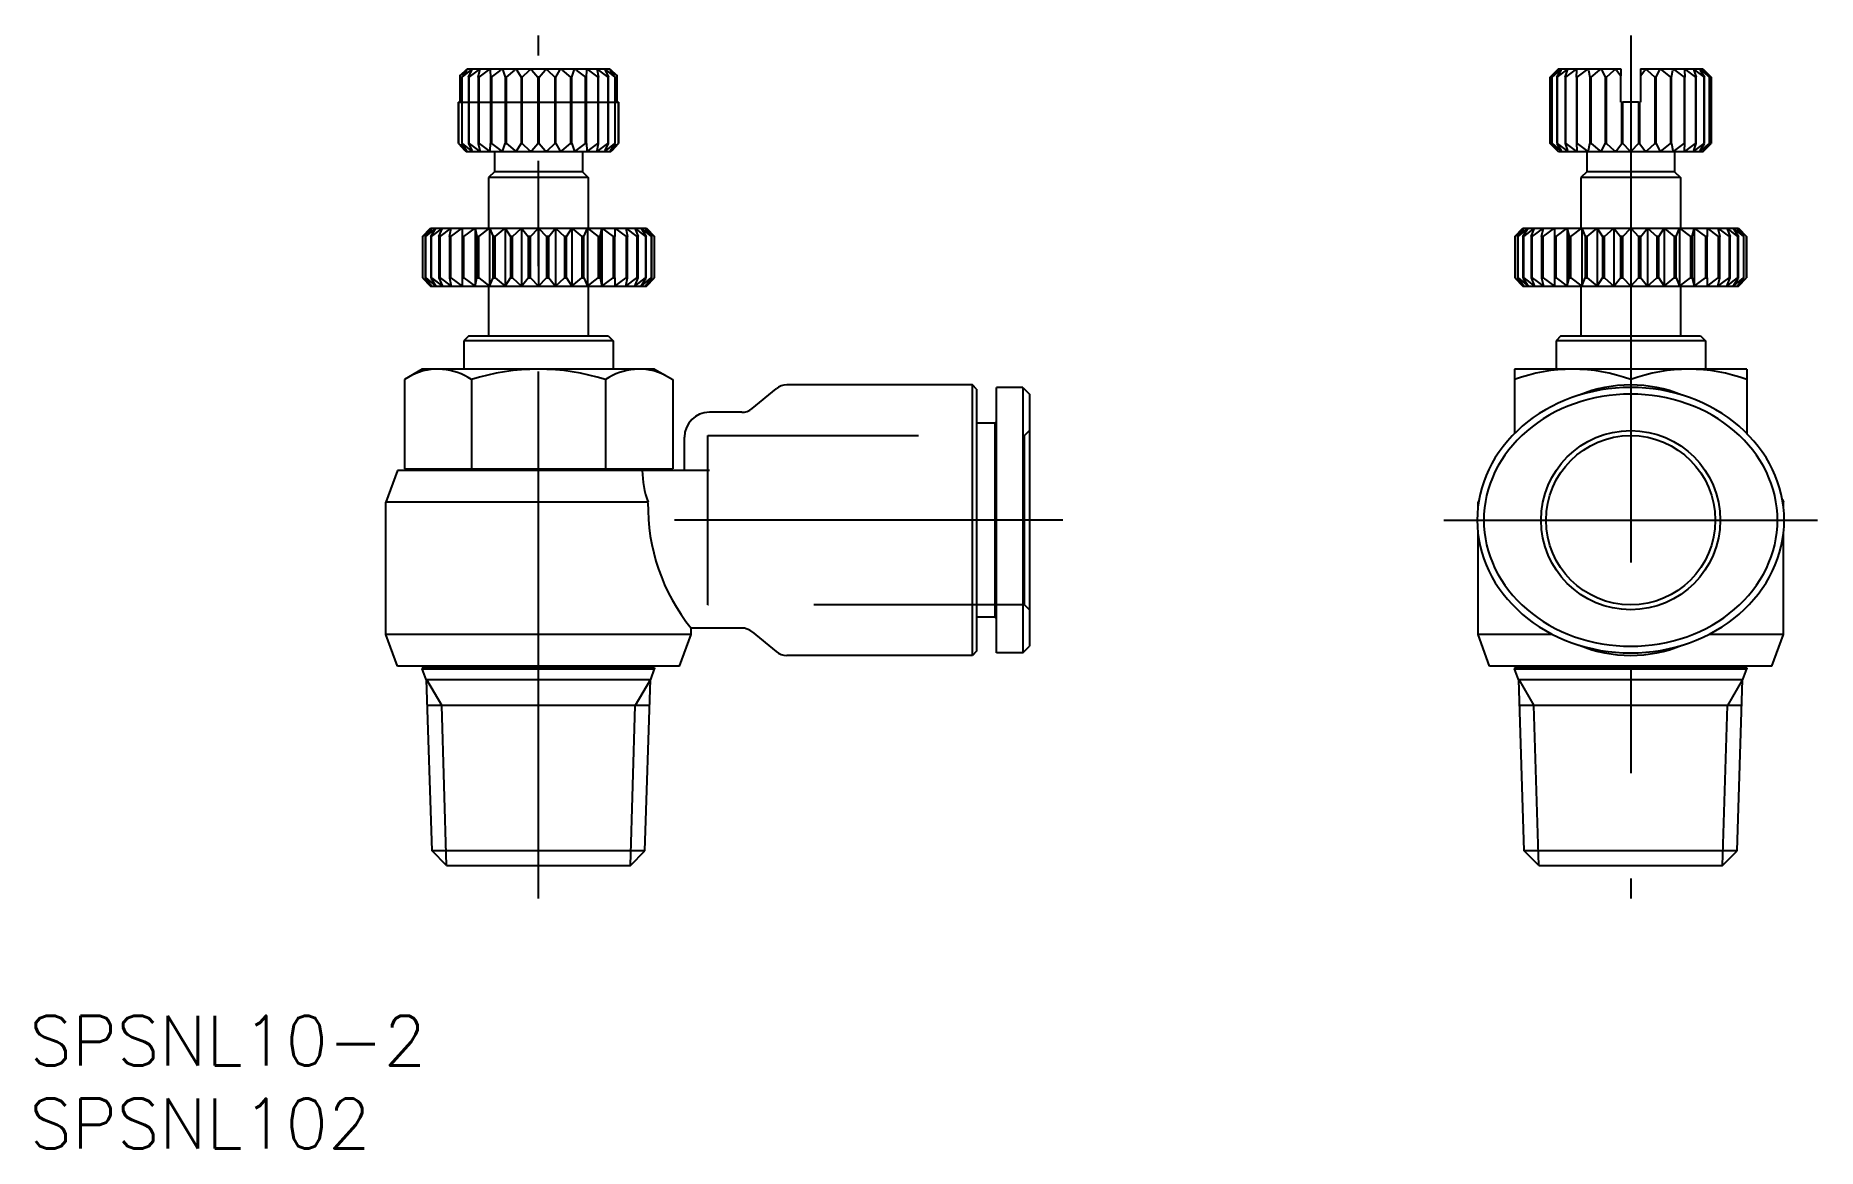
# Model space of a CAD drawing. Extents: x -96 to 11, y -38 to 29.
import ezdxf

# ---------------------------------------------------------------- set-up
doc = ezdxf.new("R2010")
doc.units = 0
doc.linetypes.add('CENTER', pattern=[50.8, 31.75, -6.35, 6.35, -6.35])
doc.linetypes.add('DASHED', pattern=[19.05, 12.7, -6.35])
doc.layers.get('0').update_dxf_attribs({"linetype": 'CONTINUOUS'})
doc.layers.add('CENTER', color=1, linetype='CENTER')
doc.styles.get("Standard").update_dxf_attribs({"font": 'txt.shx', "height": 3, "bigfont": 'bigfont.shx'})

# ---------------------------------------------------------------- blocks, each defined once
blk = doc.blocks.new('*U2')
at = {"color": 7, "linetype": 'CONTINUOUS'}
blk.add_text('SPSNL102', height=3, dxfattribs=at).set_placement((-96.5, -37.86))
blk = doc.blocks.new('*U3')
at = {"color": 7, "linetype": 'CONTINUOUS'}
blk.add_text('SPSNL10-2', height=3, dxfattribs=at).set_placement((-96.5, -32.86))

msp = doc.modelspace()

# ---------------------------------------------------------------- linework, layer by layer
at = {"color": 7, "linetype": 'CONTINUOUS'}
for p, q in [((-70.55, 26.78), (-70.12, 27.2)), ((-70.55, 26.78), (-70.16, 27.12)), ((-70.44, 26.7), (-70.13, 27.12)), ((-70.42, 26.7), (-69.89, 27.12)), ((-70.12, 27.2), (-61.51, 27.2)), ((-70.04, 26.7), (-69.83, 27.12)), ((-70, 26.7), (-69.44, 27.12)), ((-69.45, 26.7), (-69.36, 27.12)), ((-69.39, 26.7), (-68.83, 27.12)), ((-68.73, 27.12), (-68.7, 26.7)), ((-68.64, 26.7), (-68.09, 27.12)), ((-67.97, 27.12), (-67.82, 26.7)), ((-67.75, 26.7), (-67.25, 27.12)), ((-67.12, 27.12), (-66.86, 26.7)), ((-66.79, 26.7), (-66.35, 27.12)), ((-66.21, 27.12), (-65.85, 26.7)), ((-65.78, 26.7), (-65.42, 27.12)), ((-65.28, 27.12), (-64.84, 26.7)), ((-64.77, 26.7), (-64.52, 27.12)), ((-64.38, 27.12), (-63.88, 26.7)), ((-63.81, 26.7), (-63.66, 27.12)), ((-63.54, 27.12), (-62.99, 26.7)), ((-62.93, 26.7), (-62.9, 27.12)), ((-62.8, 27.12), (-62.24, 26.7)), ((-62.27, 27.12), (-62.19, 26.7)), ((-62.19, 27.12), (-61.63, 26.7)), ((-61.8, 27.12), (-61.6, 26.7)), ((-61.74, 27.12), (-61.21, 26.7)), ((-61.51, 27.2), (-61.08, 26.78)), ((-61.5, 27.12), (-61.19, 26.7)), ((-61.47, 27.12), (-61.08, 26.78)), ((-4.35, 27.2), (-4.85, 26.7)), ((-4.85, 26.7), (-4.41, 27.12)), ((-4.75, 26.7), (-4.4, 27.12)), ((-4.74, 26.7), (-4.24, 27.12)), ((-4.45, 26.7), (-4.19, 27.12)), ((-4.42, 26.7), (-3.87, 27.12)), ((-4.35, 27.2), (-0.6, 27.2)), ((-3.95, 26.7), (-3.8, 27.12)), ((-3.9, 26.7), (-3.34, 27.12)), ((-3.27, 26.7), (-3.24, 27.12)), ((-3.22, 26.7), (-2.66, 27.12)), ((-2.55, 27.12), (-2.46, 26.7)), ((-2.39, 26.7), (-1.87, 27.12)), ((-1.74, 27.12), (-1.53, 26.7)), ((-1.46, 26.7), (-0.99, 27.12)), ((-0.85, 27.12), (-0.6, 26.78)), ((-0.6, 27.2), (-0.6, 26.78)), ((0.6, 27.2), (4.35, 27.2)), ((0.6, 27.2), (0.6, 26.78)), ((0.6, 26.78), (0.85, 27.12)), ((0.99, 27.12), (1.46, 26.7)), ((1.53, 26.7), (1.74, 27.12)), ((1.87, 27.12), (2.39, 26.7)), ((2.46, 26.7), (2.55, 27.12)), ((2.66, 27.12), (3.22, 26.7)), ((3.24, 27.12), (3.27, 26.7)), ((3.34, 27.12), (3.9, 26.7)), ((3.8, 27.12), (3.95, 26.7)), ((3.87, 27.12), (4.42, 26.7)), ((4.19, 27.12), (4.45, 26.7)), ((4.24, 27.12), (4.74, 26.7)), ((4.35, 27.2), (4.85, 26.7)), ((4.4, 27.12), (4.75, 26.7)), ((4.41, 27.12), (4.85, 26.7)), ((-70.55, 26.78), (-70.55, 25.2)), ((-70.42, 26.7), (-70.44, 26.7)), ((-70.44, 26.7), (-70.44, 22.7)), ((-70.42, 22.7), (-70.42, 26.7)), ((-70, 26.7), (-70.03, 26.7)), ((-70.03, 26.7), (-70.03, 22.7)), ((-70, 22.7), (-70, 26.7)), ((-69.39, 26.7), (-69.45, 26.7)), ((-69.45, 26.7), (-69.45, 22.7)), ((-69.39, 22.7), (-69.39, 26.7)), ((-68.63, 26.7), (-68.7, 26.7)), ((-68.7, 26.7), (-68.7, 22.7)), ((-68.63, 22.7), (-68.63, 26.7)), ((-67.75, 26.7), (-67.82, 26.7)), ((-67.82, 26.7), (-67.82, 22.7)), ((-67.75, 22.7), (-67.75, 26.7)), ((-66.79, 26.7), (-66.86, 26.7)), ((-66.86, 26.7), (-66.86, 22.7)), ((-66.79, 22.7), (-66.79, 26.7)), ((-65.78, 26.7), (-65.85, 26.7)), ((-65.85, 26.7), (-65.85, 22.7)), ((-65.78, 22.7), (-65.78, 26.7)), ((-64.77, 26.7), (-64.84, 26.7)), ((-64.84, 26.7), (-64.84, 22.7)), ((-64.77, 22.7), (-64.77, 26.7)), ((-63.81, 26.7), (-63.88, 26.7)), ((-63.88, 26.7), (-63.88, 22.7)), ((-63.81, 22.7), (-63.81, 26.7)), ((-62.93, 26.7), (-63, 26.7)), ((-63, 26.7), (-63, 22.7)), ((-62.93, 22.7), (-62.93, 26.7)), ((-62.19, 26.7), (-62.24, 26.7)), ((-62.24, 26.7), (-62.24, 22.7)), ((-62.19, 22.7), (-62.19, 26.7)), ((-61.6, 26.7), (-61.63, 26.7)), ((-61.63, 26.7), (-61.63, 22.7)), ((-61.6, 22.7), (-61.6, 26.7)), ((-61.19, 26.7), (-61.21, 26.7)), ((-61.21, 26.7), (-61.21, 22.7)), ((-61.19, 22.7), (-61.19, 26.7)), ((-61.08, 25.2), (-61.08, 26.78)), ((-4.85, 26.7), (-4.85, 26.7)), ((-4.85, 26.7), (-4.85, 22.7)), ((-4.85, 22.7), (-4.85, 26.7)), ((-4.74, 26.7), (-4.75, 26.7)), ((-4.75, 26.7), (-4.75, 22.7)), ((-4.74, 22.7), (-4.74, 26.7)), ((-4.41, 26.7), (-4.45, 26.7)), ((-4.45, 26.7), (-4.45, 22.7)), ((-4.41, 22.7), (-4.41, 26.7)), ((-3.9, 26.7), (-3.95, 26.7)), ((-3.95, 26.7), (-3.95, 22.7)), ((-3.9, 22.7), (-3.9, 26.7)), ((-3.22, 26.7), (-3.27, 26.7)), ((-3.27, 26.7), (-3.27, 22.7)), ((-3.22, 22.7), (-3.22, 26.7)), ((-2.39, 26.7), (-2.46, 26.7)), ((-2.46, 26.7), (-2.46, 22.7)), ((-2.39, 22.7), (-2.39, 26.7)), ((-1.46, 26.7), (-1.54, 26.7)), ((-1.54, 26.7), (-1.54, 22.7)), ((-1.46, 22.7), (-1.46, 26.7)), ((-0.6, 25.2), (-0.6, 26.78)), ((0.6, 26.78), (0.6, 25.2)), ((1.54, 26.7), (1.46, 26.7)), ((1.46, 26.7), (1.46, 22.7)), ((1.54, 22.7), (1.54, 26.7)), ((2.46, 26.7), (2.39, 26.7)), ((2.39, 26.7), (2.39, 22.7)), ((2.46, 22.7), (2.46, 26.7)), ((3.27, 26.7), (3.22, 26.7)), ((3.22, 26.7), (3.22, 22.7)), ((3.27, 22.7), (3.27, 26.7)), ((3.95, 26.7), (3.9, 26.7)), ((3.9, 26.7), (3.9, 22.7)), ((3.95, 22.7), (3.95, 26.7)), ((4.45, 26.7), (4.41, 26.7)), ((4.41, 26.7), (4.41, 22.7)), ((4.45, 22.7), (4.45, 26.7)), ((4.75, 26.7), (4.74, 26.7)), ((4.74, 26.7), (4.74, 22.7)), ((4.75, 22.7), (4.75, 26.7)), ((4.85, 26.7), (4.85, 26.7)), ((4.85, 26.7), (4.85, 22.7)), ((4.85, 26.7), (4.85, 22.7)), ((-70.64, 25.2), (-70.63, 25.2)), ((-70.64, 25.2), (-70.64, 22.7)), ((-70.55, 25.2), (-70.63, 25.2)), ((-70.63, 22.7), (-70.63, 25.2)), ((-61, 25.2), (-61.08, 25.2)), ((-61, 25.2), (-60.99, 25.2)), ((-61, 25.2), (-61, 22.7)), ((-60.99, 22.7), (-60.99, 25.2)), ((-0.55, 25.2), (-0.6, 25.2)), ((-0.55, 25.2), (-0.47, 25.2)), ((-0.55, 25.2), (-0.55, 22.7)), ((-0.07, 25.2), (-0.47, 25.2)), ((-0.47, 22.7), (-0.47, 25.2)), ((0.07, 25.2), (-0.07, 25.2)), ((0.47, 25.2), (0.07, 25.2)), ((0.47, 25.2), (0.55, 25.2)), ((0.47, 25.2), (0.47, 22.7)), ((0.6, 25.2), (0.55, 25.2)), ((0.55, 22.7), (0.55, 25.2)), ((-70.64, 22.7), (-70.63, 22.7)), ((-70.64, 22.7), (-70.16, 22.28)), ((-70.64, 22.7), (-70.25, 22.28)), ((-70.44, 22.7), (-70.42, 22.7)), ((-70.44, 22.7), (-70.13, 22.28)), ((-70.42, 22.7), (-69.89, 22.28)), ((-70.04, 22.7), (-69.83, 22.28)), ((-70.03, 22.7), (-70, 22.7)), ((-70, 22.7), (-69.44, 22.28)), ((-69.45, 22.7), (-69.39, 22.7)), ((-69.45, 22.7), (-69.36, 22.28)), ((-69.39, 22.7), (-68.83, 22.28)), ((-68.73, 22.28), (-68.7, 22.7)), ((-68.7, 22.7), (-68.63, 22.7)), ((-68.64, 22.7), (-68.09, 22.28)), ((-67.97, 22.28), (-67.82, 22.7)), ((-67.82, 22.7), (-67.75, 22.7)), ((-67.75, 22.7), (-67.25, 22.28)), ((-67.12, 22.28), (-66.86, 22.7)), ((-66.86, 22.7), (-66.79, 22.7)), ((-66.79, 22.7), (-66.35, 22.28)), ((-66.21, 22.28), (-65.85, 22.7)), ((-65.85, 22.7), (-65.78, 22.7)), ((-65.78, 22.7), (-65.42, 22.28)), ((-65.28, 22.28), (-64.84, 22.7)), ((-64.84, 22.7), (-64.77, 22.7)), ((-64.77, 22.7), (-64.52, 22.28)), ((-64.38, 22.28), (-63.88, 22.7)), ((-63.88, 22.7), (-63.81, 22.7)), ((-63.81, 22.7), (-63.66, 22.28)), ((-63.54, 22.28), (-62.99, 22.7)), ((-63, 22.7), (-62.93, 22.7)), ((-62.93, 22.7), (-62.9, 22.28)), ((-62.8, 22.28), (-62.24, 22.7)), ((-62.27, 22.28), (-62.19, 22.7)), ((-62.24, 22.7), (-62.19, 22.7)), ((-62.19, 22.28), (-61.63, 22.7)), ((-61.8, 22.28), (-61.6, 22.7)), ((-61.74, 22.28), (-61.21, 22.7)), ((-61.63, 22.7), (-61.6, 22.7)), ((-61.5, 22.28), (-61.19, 22.7)), ((-61.47, 22.28), (-60.99, 22.7)), ((-61.38, 22.28), (-60.99, 22.7)), ((-61.21, 22.7), (-61.19, 22.7)), ((-61, 22.7), (-60.99, 22.7)), ((-4.85, 22.7), (-4.85, 22.7)), ((-4.35, 22.2), (-4.85, 22.7)), ((-4.85, 22.7), (-4.41, 22.28)), ((-4.75, 22.7), (-4.74, 22.7)), ((-4.75, 22.7), (-4.4, 22.28)), ((-4.74, 22.7), (-4.24, 22.28)), ((-4.45, 22.7), (-4.41, 22.7)), ((-4.45, 22.7), (-4.19, 22.28)), ((-4.42, 22.7), (-3.87, 22.28)), ((-3.95, 22.7), (-3.9, 22.7)), ((-3.95, 22.7), (-3.8, 22.28)), ((-3.9, 22.7), (-3.34, 22.28)), ((-3.27, 22.7), (-3.22, 22.7)), ((-3.27, 22.7), (-3.24, 22.28)), ((-3.22, 22.7), (-2.66, 22.28)), ((-2.55, 22.28), (-2.46, 22.7)), ((-2.46, 22.7), (-2.39, 22.7)), ((-2.39, 22.7), (-1.87, 22.28)), ((-1.74, 22.28), (-1.53, 22.7)), ((-1.54, 22.7), (-1.46, 22.7)), ((-1.46, 22.7), (-0.99, 22.28)), ((-0.85, 22.28), (-0.54, 22.7)), ((-0.55, 22.7), (-0.47, 22.7)), ((-0.47, 22.7), (-0.07, 22.28)), ((0.07, 22.28), (0.47, 22.7)), ((0.47, 22.7), (0.55, 22.7)), ((0.54, 22.7), (0.85, 22.28)), ((0.99, 22.28), (1.46, 22.7)), ((1.46, 22.7), (1.54, 22.7)), ((1.53, 22.7), (1.74, 22.28)), ((1.87, 22.28), (2.39, 22.7)), ((2.39, 22.7), (2.46, 22.7)), ((2.46, 22.7), (2.55, 22.28)), ((2.66, 22.28), (3.22, 22.7)), ((3.22, 22.7), (3.27, 22.7)), ((3.24, 22.28), (3.27, 22.7)), ((3.34, 22.28), (3.9, 22.7)), ((3.8, 22.28), (3.95, 22.7)), ((3.87, 22.28), (4.42, 22.7)), ((3.9, 22.7), (3.95, 22.7)), ((4.19, 22.28), (4.45, 22.7)), ((4.24, 22.28), (4.74, 22.7)), ((4.35, 22.2), (4.85, 22.7)), ((4.4, 22.28), (4.75, 22.7)), ((4.41, 22.7), (4.45, 22.7)), ((4.41, 22.28), (4.85, 22.7)), ((4.74, 22.7), (4.75, 22.7)), ((4.85, 22.7), (4.85, 22.7)), ((-70.24, 22.28), (-70.22, 22.25)), ((-70.17, 22.2), (-70.22, 22.25)), ((-61.47, 22.2), (-70.17, 22.2)), ((-68.47, 22.2), (-68.47, 21)), ((-63.17, 22.2), (-63.17, 21)), ((-61.47, 22.2), (-61.42, 22.25)), ((-61.42, 22.25), (-61.39, 22.28)), ((4.35, 22.2), (-4.35, 22.2)), ((-2.65, 22.2), (-2.65, 21)), ((2.65, 22.2), (2.65, 21)), ((-68.47, 21), (-68.82, 20.65)), ((-62.82, 20.65), (-68.82, 20.65)), ((-68.82, 20.65), (-68.82, 17.6)), ((-63.17, 21), (-68.47, 21)), ((-63.17, 21), (-62.82, 20.65)), ((-62.82, 20.65), (-62.82, 17.6)), ((-2.65, 21), (-3, 20.65)), ((3, 20.65), (-3, 20.65)), ((-3, 20.65), (-3, 17.6)), ((2.65, 21), (-2.65, 21)), ((2.65, 21), (3, 20.65)), ((3, 20.65), (3, 17.6)), ((-72.8, 17.1), (-72.32, 17.6)), ((-72.79, 17.1), (-72.24, 17.6)), ((-72.64, 17.1), (-72.24, 17.6)), ((-72.61, 17.1), (-72, 17.6)), ((-72.32, 17.6), (-59.31, 17.6)), ((-72.31, 17.1), (-72, 17.6)), ((-72.26, 17.1), (-71.61, 17.6)), ((-71.82, 17.1), (-71.61, 17.6)), ((-71.75, 17.1), (-71.08, 17.6)), ((-71.18, 17.1), (-71.07, 17.6)), ((-71.1, 17.1), (-70.41, 17.6)), ((-70.41, 17.6), (-70.41, 17.1)), ((-70.31, 17.1), (-69.64, 17.6)), ((-69.64, 17.6), (-69.53, 17.1)), ((-69.64, 17.6), (-69.64, 14.1)), ((-69.42, 17.1), (-68.77, 17.6)), ((-68.77, 17.6), (-68.55, 17.1)), ((-68.77, 17.6), (-68.77, 14.1)), ((-68.43, 17.1), (-67.83, 17.6)), ((-67.82, 17.6), (-67.51, 17.1)), ((-67.82, 17.6), (-67.82, 14.1)), ((-67.39, 17.1), (-66.83, 17.6)), ((-66.83, 17.6), (-66.43, 17.1)), ((-66.83, 17.6), (-66.83, 14.1)), ((-66.3, 17.1), (-65.82, 17.6)), ((-65.82, 17.6), (-65.82, 14.1)), ((-65.81, 17.6), (-65.33, 17.1)), ((-65.2, 17.1), (-64.8, 17.6)), ((-64.8, 17.6), (-64.24, 17.1)), ((-64.8, 17.6), (-64.8, 14.1)), ((-64.12, 17.1), (-63.81, 17.6)), ((-63.81, 17.6), (-63.2, 17.1)), ((-63.81, 17.6), (-63.81, 14.1)), ((-63.08, 17.1), (-62.87, 17.6)), ((-62.86, 17.6), (-62.21, 17.1)), ((-62.86, 17.6), (-62.86, 14.1)), ((-62.1, 17.1), (-62, 17.6)), ((-61.99, 17.6), (-61.32, 17.1)), ((-61.99, 17.6), (-61.99, 14.1)), ((-61.22, 17.6), (-60.53, 17.1)), ((-61.22, 17.6), (-61.22, 17.1)), ((-60.56, 17.6), (-59.88, 17.1)), ((-60.56, 17.6), (-60.45, 17.1)), ((-60.02, 17.6), (-59.37, 17.1)), ((-60.02, 17.6), (-59.81, 17.1)), ((-59.63, 17.6), (-59.02, 17.1)), ((-59.63, 17.6), (-59.32, 17.1)), ((-59.39, 17.6), (-58.84, 17.1)), ((-59.39, 17.6), (-58.99, 17.1)), ((-59.31, 17.6), (-58.83, 17.1)), ((-6.98, 17.1), (-6.5, 17.6)), ((-6.97, 17.1), (-6.42, 17.6)), ((-6.82, 17.1), (-6.42, 17.6)), ((-6.79, 17.1), (-6.18, 17.6)), ((-6.5, 17.6), (6.5, 17.6)), ((-6.49, 17.1), (-6.18, 17.6)), ((-6.44, 17.1), (-5.79, 17.6)), ((-6, 17.1), (-5.79, 17.6)), ((-5.93, 17.1), (-5.26, 17.6)), ((-5.37, 17.1), (-5.26, 17.6)), ((-5.28, 17.1), (-4.6, 17.6)), ((-4.6, 17.6), (-4.6, 17.1)), ((-4.5, 17.1), (-3.82, 17.6)), ((-3.82, 17.6), (-3.71, 17.1)), ((-3.82, 17.6), (-3.82, 14.1)), ((-3.6, 17.1), (-2.95, 17.6)), ((-2.95, 17.6), (-2.74, 17.1)), ((-2.95, 17.6), (-2.95, 14.1)), ((-2.62, 17.1), (-2.01, 17.6)), ((-2.01, 17.6), (-1.7, 17.1)), ((-2.01, 17.6), (-2.01, 14.1)), ((-1.57, 17.1), (-1.02, 17.6)), ((-1.02, 17.6), (-0.61, 17.1)), ((-1.02, 17.6), (-1.02, 14.1)), ((-0.48, 17.1), (0, 17.6)), ((0, 17.6), (0.48, 17.1)), ((0, 17.6), (0, 14.1)), ((0.61, 17.1), (1.02, 17.6)), ((1.02, 17.6), (1.57, 17.1)), ((1.02, 17.6), (1.02, 14.1)), ((1.7, 17.1), (2.01, 17.6)), ((2.01, 17.6), (2.62, 17.1)), ((2.01, 17.6), (2.01, 14.1)), ((2.74, 17.1), (2.95, 17.6)), ((2.95, 17.6), (3.6, 17.1)), ((2.95, 17.6), (2.95, 14.1)), ((3.71, 17.1), (3.82, 17.6)), ((3.82, 17.6), (4.5, 17.1)), ((3.82, 17.6), (3.82, 14.1)), ((4.6, 17.6), (5.28, 17.1)), ((4.6, 17.6), (4.6, 17.1)), ((5.26, 17.6), (5.93, 17.1)), ((5.26, 17.6), (5.37, 17.1)), ((5.79, 17.6), (6.44, 17.1)), ((5.79, 17.6), (6, 17.1)), ((6.18, 17.6), (6.79, 17.1)), ((6.18, 17.6), (6.49, 17.1)), ((6.42, 17.6), (6.97, 17.1)), ((6.42, 17.6), (6.82, 17.1)), ((6.5, 17.6), (6.98, 17.1)), ((-72.79, 17.1), (-72.8, 17.1)), ((-72.8, 17.1), (-72.8, 14.6)), ((-72.79, 14.6), (-72.79, 17.1)), ((-72.61, 17.1), (-72.64, 17.1)), ((-72.64, 17.1), (-72.64, 14.6)), ((-72.61, 14.6), (-72.61, 17.1)), ((-72.26, 17.1), (-72.31, 17.1)), ((-72.31, 17.1), (-72.31, 14.6)), ((-72.26, 14.6), (-72.26, 17.1)), ((-71.75, 17.1), (-71.82, 17.1)), ((-71.82, 17.1), (-71.82, 14.6)), ((-71.75, 14.6), (-71.75, 17.1)), ((-71.1, 17.1), (-71.18, 17.1)), ((-71.18, 17.1), (-71.18, 14.6)), ((-71.1, 14.6), (-71.1, 17.1)), ((-70.31, 17.1), (-70.41, 17.1)), ((-70.41, 17.1), (-70.41, 14.6)), ((-70.31, 14.6), (-70.31, 17.1)), ((-69.42, 17.1), (-69.53, 17.1)), ((-69.53, 17.1), (-69.53, 14.6)), ((-69.42, 14.6), (-69.42, 17.1)), ((-68.43, 17.1), (-68.56, 17.1)), ((-68.56, 17.1), (-68.56, 14.6)), ((-68.43, 14.6), (-68.43, 17.1)), ((-67.39, 17.1), (-67.51, 17.1)), ((-67.51, 17.1), (-67.51, 14.6)), ((-67.39, 14.6), (-67.39, 17.1)), ((-66.3, 17.1), (-66.43, 17.1)), ((-66.43, 17.1), (-66.43, 14.6)), ((-66.3, 14.6), (-66.3, 17.1)), ((-65.2, 17.1), (-65.33, 17.1)), ((-65.33, 17.1), (-65.33, 14.6)), ((-65.2, 14.6), (-65.2, 17.1)), ((-64.12, 17.1), (-64.25, 17.1)), ((-64.25, 17.1), (-64.25, 14.6)), ((-64.12, 14.6), (-64.12, 17.1)), ((-63.08, 17.1), (-63.2, 17.1)), ((-63.2, 17.1), (-63.2, 14.6)), ((-63.08, 14.6), (-63.08, 17.1)), ((-62.1, 17.1), (-62.21, 17.1)), ((-62.21, 17.1), (-62.21, 14.6)), ((-62.1, 14.6), (-62.1, 17.1)), ((-61.22, 17.1), (-61.32, 17.1)), ((-61.32, 17.1), (-61.32, 14.6)), ((-61.22, 14.6), (-61.22, 17.1)), ((-60.45, 17.1), (-60.54, 17.1)), ((-60.54, 17.1), (-60.54, 14.6)), ((-60.45, 14.6), (-60.45, 17.1)), ((-59.81, 17.1), (-59.88, 17.1)), ((-59.88, 17.1), (-59.88, 14.6)), ((-59.81, 14.6), (-59.81, 17.1)), ((-59.32, 17.1), (-59.37, 17.1)), ((-59.37, 17.1), (-59.37, 14.6)), ((-59.32, 14.6), (-59.32, 17.1)), ((-58.99, 17.1), (-59.02, 17.1)), ((-59.02, 17.1), (-59.02, 14.6)), ((-58.99, 14.6), (-58.99, 17.1)), ((-58.83, 17.1), (-58.84, 17.1)), ((-58.84, 17.1), (-58.84, 14.6)), ((-58.83, 14.6), (-58.83, 17.1)), ((-6.97, 17.1), (-6.98, 17.1)), ((-6.98, 17.1), (-6.98, 14.6)), ((-6.97, 14.6), (-6.97, 17.1)), ((-6.79, 17.1), (-6.82, 17.1)), ((-6.82, 17.1), (-6.82, 14.6)), ((-6.79, 14.6), (-6.79, 17.1)), ((-6.44, 17.1), (-6.49, 17.1)), ((-6.49, 17.1), (-6.49, 14.6)), ((-6.44, 14.6), (-6.44, 17.1)), ((-5.93, 17.1), (-6, 17.1)), ((-6, 17.1), (-6, 14.6)), ((-5.93, 14.6), (-5.93, 17.1)), ((-5.28, 17.1), (-5.37, 17.1)), ((-5.37, 17.1), (-5.37, 14.6)), ((-5.28, 14.6), (-5.28, 17.1)), ((-4.5, 17.1), (-4.6, 17.1)), ((-4.6, 17.1), (-4.6, 14.6)), ((-4.5, 14.6), (-4.5, 17.1)), ((-3.6, 17.1), (-3.71, 17.1)), ((-3.71, 17.1), (-3.71, 14.6)), ((-3.6, 14.6), (-3.6, 17.1)), ((-2.62, 17.1), (-2.74, 17.1)), ((-2.74, 17.1), (-2.74, 14.6)), ((-2.62, 14.6), (-2.62, 17.1)), ((-1.57, 17.1), (-1.7, 17.1)), ((-1.7, 17.1), (-1.7, 14.6)), ((-1.57, 14.6), (-1.57, 17.1)), ((-0.48, 17.1), (-0.62, 17.1)), ((-0.62, 17.1), (-0.62, 14.6)), ((-0.48, 14.6), (-0.48, 17.1)), ((0.62, 17.1), (0.48, 17.1)), ((0.48, 17.1), (0.48, 14.6)), ((0.62, 14.6), (0.62, 17.1)), ((1.7, 17.1), (1.57, 17.1)), ((1.57, 17.1), (1.57, 14.6)), ((1.7, 14.6), (1.7, 17.1)), ((2.74, 17.1), (2.62, 17.1)), ((2.62, 17.1), (2.62, 14.6)), ((2.74, 14.6), (2.74, 17.1)), ((3.71, 17.1), (3.6, 17.1)), ((3.6, 17.1), (3.6, 14.6)), ((3.71, 14.6), (3.71, 17.1)), ((4.6, 17.1), (4.5, 17.1)), ((4.5, 17.1), (4.5, 14.6)), ((4.6, 14.6), (4.6, 17.1)), ((5.37, 17.1), (5.28, 17.1)), ((5.28, 17.1), (5.28, 14.6)), ((5.37, 14.6), (5.37, 17.1)), ((6, 17.1), (5.93, 17.1)), ((5.93, 17.1), (5.93, 14.6)), ((6, 14.6), (6, 17.1)), ((6.49, 17.1), (6.44, 17.1)), ((6.44, 17.1), (6.44, 14.6)), ((6.49, 14.6), (6.49, 17.1)), ((6.82, 17.1), (6.79, 17.1)), ((6.79, 17.1), (6.79, 14.6)), ((6.82, 14.6), (6.82, 17.1)), ((6.98, 17.1), (6.97, 17.1)), ((6.97, 17.1), (6.97, 14.6)), ((6.98, 14.6), (6.98, 17.1)), ((-72.8, 14.6), (-72.79, 14.6)), ((-72.8, 14.6), (-72.32, 14.1)), ((-72.79, 14.6), (-72.24, 14.1)), ((-72.64, 14.6), (-72.61, 14.6)), ((-72.64, 14.6), (-72.24, 14.1)), ((-72.61, 14.6), (-72, 14.1)), ((-72.32, 14.1), (-59.31, 14.1)), ((-72.31, 14.6), (-72.26, 14.6)), ((-72.31, 14.6), (-72, 14.1)), ((-72.26, 14.6), (-71.61, 14.1)), ((-71.82, 14.6), (-71.75, 14.6)), ((-71.82, 14.6), (-71.61, 14.1)), ((-71.75, 14.6), (-71.08, 14.1)), ((-71.18, 14.6), (-71.1, 14.6)), ((-71.18, 14.6), (-71.07, 14.1)), ((-71.1, 14.6), (-70.41, 14.1)), ((-70.41, 14.6), (-70.31, 14.6)), ((-70.41, 14.6), (-70.41, 14.1)), ((-70.31, 14.6), (-69.64, 14.1)), ((-69.64, 14.1), (-69.53, 14.6)), ((-69.53, 14.6), (-69.42, 14.6)), ((-69.42, 14.6), (-68.77, 14.1)), ((-68.82, 14.1), (-68.82, 11.1)), ((-68.77, 14.1), (-68.55, 14.6)), ((-68.56, 14.6), (-68.43, 14.6)), ((-68.43, 14.6), (-67.83, 14.1)), ((-67.82, 14.1), (-67.51, 14.6)), ((-67.51, 14.6), (-67.39, 14.6)), ((-67.39, 14.6), (-66.83, 14.1)), ((-66.83, 14.1), (-66.43, 14.6)), ((-66.43, 14.6), (-66.3, 14.6)), ((-66.3, 14.6), (-65.82, 14.1)), ((-65.81, 14.1), (-65.33, 14.6)), ((-65.33, 14.6), (-65.2, 14.6)), ((-65.2, 14.6), (-64.8, 14.1)), ((-64.8, 14.1), (-64.24, 14.6)), ((-64.25, 14.6), (-64.12, 14.6)), ((-64.12, 14.6), (-63.81, 14.1)), ((-63.81, 14.1), (-63.2, 14.6)), ((-63.2, 14.6), (-63.08, 14.6)), ((-63.08, 14.6), (-62.87, 14.1)), ((-62.86, 14.1), (-62.21, 14.6)), ((-62.82, 14.1), (-62.82, 11.1)), ((-62.21, 14.6), (-62.1, 14.6)), ((-62.1, 14.6), (-62, 14.1)), ((-61.99, 14.1), (-61.32, 14.6)), ((-61.32, 14.6), (-61.22, 14.6)), ((-61.22, 14.1), (-60.53, 14.6)), ((-61.22, 14.6), (-61.22, 14.1)), ((-60.56, 14.1), (-59.88, 14.6)), ((-60.56, 14.1), (-60.45, 14.6)), ((-60.54, 14.6), (-60.45, 14.6)), ((-60.02, 14.1), (-59.37, 14.6)), ((-60.02, 14.1), (-59.81, 14.6)), ((-59.88, 14.6), (-59.81, 14.6)), ((-59.63, 14.1), (-59.02, 14.6)), ((-59.63, 14.1), (-59.32, 14.6)), ((-59.39, 14.1), (-58.84, 14.6)), ((-59.39, 14.1), (-58.99, 14.6)), ((-59.37, 14.6), (-59.32, 14.6)), ((-59.31, 14.1), (-58.83, 14.6)), ((-59.02, 14.6), (-58.99, 14.6)), ((-58.84, 14.6), (-58.83, 14.6)), ((-6.98, 14.6), (-6.97, 14.6)), ((-6.98, 14.6), (-6.5, 14.1)), ((-6.97, 14.6), (-6.42, 14.1)), ((-6.82, 14.6), (-6.79, 14.6)), ((-6.82, 14.6), (-6.42, 14.1)), ((-6.79, 14.6), (-6.18, 14.1)), ((-6.5, 14.1), (6.5, 14.1)), ((-6.49, 14.6), (-6.44, 14.6)), ((-6.49, 14.6), (-6.18, 14.1)), ((-6.44, 14.6), (-5.79, 14.1)), ((-6, 14.6), (-5.93, 14.6)), ((-6, 14.6), (-5.79, 14.1)), ((-5.93, 14.6), (-5.26, 14.1)), ((-5.37, 14.6), (-5.28, 14.6)), ((-5.37, 14.6), (-5.26, 14.1)), ((-5.28, 14.6), (-4.6, 14.1)), ((-4.6, 14.6), (-4.5, 14.6)), ((-4.6, 14.6), (-4.6, 14.1)), ((-4.5, 14.6), (-3.82, 14.1)), ((-3.82, 14.1), (-3.71, 14.6)), ((-3.71, 14.6), (-3.6, 14.6)), ((-3.6, 14.6), (-2.95, 14.1)), ((-3, 14.1), (-3, 11.1)), ((-2.95, 14.1), (-2.74, 14.6)), ((-2.74, 14.6), (-2.62, 14.6)), ((-2.62, 14.6), (-2.01, 14.1)), ((-2.01, 14.1), (-1.7, 14.6)), ((-1.7, 14.6), (-1.57, 14.6)), ((-1.57, 14.6), (-1.02, 14.1)), ((-1.02, 14.1), (-0.61, 14.6)), ((-0.62, 14.6), (-0.48, 14.6)), ((-0.48, 14.6), (0, 14.1)), ((0, 14.1), (0.48, 14.6)), ((0.48, 14.6), (0.62, 14.6)), ((0.61, 14.6), (1.02, 14.1)), ((1.02, 14.1), (1.57, 14.6)), ((1.57, 14.6), (1.7, 14.6)), ((1.7, 14.6), (2.01, 14.1)), ((2.01, 14.1), (2.62, 14.6)), ((2.62, 14.6), (2.74, 14.6)), ((2.74, 14.6), (2.95, 14.1)), ((2.95, 14.1), (3.6, 14.6)), ((3, 14.1), (3, 11.1)), ((3.6, 14.6), (3.71, 14.6)), ((3.71, 14.6), (3.82, 14.1)), ((3.82, 14.1), (4.5, 14.6)), ((4.5, 14.6), (4.6, 14.6)), ((4.6, 14.1), (5.28, 14.6)), ((4.6, 14.6), (4.6, 14.1)), ((5.26, 14.1), (5.93, 14.6)), ((5.26, 14.1), (5.37, 14.6)), ((5.28, 14.6), (5.37, 14.6)), ((5.79, 14.1), (6.44, 14.6)), ((5.79, 14.1), (6, 14.6)), ((5.93, 14.6), (6, 14.6)), ((6.18, 14.1), (6.79, 14.6)), ((6.18, 14.1), (6.49, 14.6)), ((6.42, 14.1), (6.97, 14.6)), ((6.42, 14.1), (6.82, 14.6)), ((6.44, 14.6), (6.49, 14.6)), ((6.5, 14.1), (6.98, 14.6)), ((6.79, 14.6), (6.82, 14.6)), ((6.97, 14.6), (6.98, 14.6)), ((-70.02, 11.1), (-70.32, 10.8)), ((-61.32, 10.8), (-70.32, 10.8)), ((-70.32, 10.8), (-70.32, 9.1)), ((-70.02, 11.1), (-61.62, 11.1)), ((-61.62, 11.1), (-61.32, 10.8)), ((-61.32, 10.8), (-61.32, 9.1)), ((-4.2, 11.1), (-4.5, 10.8)), ((4.5, 10.8), (-4.5, 10.8)), ((-4.5, 10.8), (-4.5, 9.1)), ((-4.2, 11.1), (4.2, 11.1)), ((4.2, 11.1), (4.5, 10.8)), ((4.5, 10.8), (4.5, 9.1)), ((-72.82, 9.1), (-73.9, 8.47)), ((-71.88, 9.1), (-72.82, 9.1)), ((-65.82, 9.1), (-71.88, 9.1)), ((-59.75, 9.1), (-65.82, 9.1)), ((-58.82, 9.1), (-59.75, 9.1)), ((-58.82, 9.1), (-57.73, 8.47)), ((-3.5, 9.1), (-7, 9.1)), ((-7, 9.1), (-7, 8.47)), ((3.5, 9.1), (-3.5, 9.1)), ((7, 9.1), (3.5, 9.1)), ((7, 9.1), (7, 8.47)), ((-73.9, 8.47), (-73.9, 3.1)), ((-69.86, 8.47), (-69.86, 3.1)), ((-61.77, 8.47), (-61.77, 3.1)), ((-57.73, 8.47), (-57.73, 3.1)), ((-52.94, 6.73), (-51.49, 7.92)), ((-39.67, 8.15), (-50.86, 8.15)), ((-39.67, -8.15), (-39.67, 8.15)), ((-39.42, 7.9), (-39.67, 8.15)), ((-39.42, 7.9), (-39.42, -7.9)), ((-36.62, 8), (-38.22, 8)), ((-38.22, -8), (-38.22, 8)), ((-36.62, 8), (-36.22, 7.6)), ((-36.62, 8), (-36.62, -8)), ((-36.22, 7.6), (-36.22, -7.6)), ((-7, 8.47), (-7, 5.23)), ((7, 8.47), (7, 5.23)), ((-53.57, 6.5), (-55.52, 6.5)), ((-38.32, 5.85), (-39.42, 5.85)), ((-38.32, 5.85), (-38.22, 5.95)), ((-38.32, 5.85), (-38.32, -5.85)), ((-57.02, 3), (-57.02, 5)), ((-74.32, 3), (-75.02, 1.08)), ((-59.57, 3), (-74.32, 3)), ((-73.9, 3.1), (-69.86, 3.1)), ((-71.62, 3.1), (-71.62, 3)), ((-69.86, 3.1), (-61.77, 3.1)), ((-61.77, 3.1), (-57.73, 3.1)), ((-60.02, 3.1), (-60.02, 3)), ((-55.52, 3), (-59.57, 3)), ((-59.22, 1.08), (-75.02, 1.08)), ((-75.02, -6.88), (-75.02, 1.08)), ((-9.14, 1.25), (-9.2, 1.08)), ((-9.17, 1.08), (-9.2, 1.08)), ((-9.2, 0.83), (-9.2, 1.08)), ((9.14, 1.25), (9.2, 1.08)), ((9.2, 1.08), (9.17, 1.08)), ((9.2, 0.83), (9.2, 1.08)), ((-9.2, -6.88), (-9.2, -0.83)), ((9.2, -6.88), (9.2, -0.83)), ((-38.32, -5.85), (-39.42, -5.85)), ((-38.32, -5.85), (-38.22, -5.95)), ((-56.62, -6.88), (-75.02, -6.88)), ((-74.32, -8.8), (-75.02, -6.88)), ((-57.32, -8.8), (-56.62, -6.88)), ((-53.57, -6.5), (-56.62, -6.5)), ((-56.62, -6.88), (-56.62, -6.5)), ((-52.94, -6.73), (-51.49, -7.92)), ((-4.73, -6.88), (-9.2, -6.88)), ((-8.5, -8.8), (-9.2, -6.88)), ((9.2, -6.88), (4.73, -6.88)), ((8.5, -8.8), (9.2, -6.88)), ((-39.67, -8.15), (-50.86, -8.15)), ((-39.42, -7.9), (-39.67, -8.15)), ((-36.62, -8), (-38.22, -8)), ((-36.62, -8), (-36.22, -7.6)), ((-57.32, -8.8), (-74.32, -8.8)), ((-72.82, -8.9), (-58.82, -8.9)), ((-72.82, -8.9), (-72.82, -8.95)), ((-72.82, -8.95), (-58.82, -8.95)), ((-72.58, -9.6), (-72.82, -8.95)), ((-72.58, -9.6), (-59.05, -9.6)), ((-72.23, -19.92), (-72.56, -9.6)), ((-71.62, -8.8), (-71.62, -8.9)), ((-60.02, -8.8), (-60.02, -8.9)), ((-59.4, -19.92), (-59.07, -9.6)), ((-59.05, -9.6), (-58.82, -8.95)), ((-58.82, -8.9), (-58.82, -8.95)), ((8.5, -8.8), (-8.5, -8.8)), ((-7, -8.9), (7, -8.9)), ((-7, -8.9), (-7, -8.95)), ((-7, -8.95), (7, -8.95)), ((-6.76, -9.6), (-7, -8.95)), ((-6.76, -9.6), (6.76, -9.6)), ((-6.42, -19.92), (-6.74, -9.6)), ((-5.8, -8.8), (-5.8, -8.9)), ((5.8, -8.8), (5.8, -8.9)), ((6.42, -19.92), (6.74, -9.6)), ((6.76, -9.6), (7, -8.95)), ((7, -8.9), (7, -8.95)), ((-59.12, -11.17), (-72.51, -11.17)), ((6.69, -11.17), (-6.69, -11.17)), ((-59.4, -19.92), (-72.23, -19.92)), ((-71.35, -20.8), (-72.23, -19.92)), ((-60.28, -20.8), (-59.4, -19.92)), ((6.42, -19.92), (-6.42, -19.92)), ((-5.53, -20.8), (-6.42, -19.92)), ((5.53, -20.8), (6.42, -19.92)), ((-71.35, -20.8), (-60.28, -20.8)), ((-5.53, -20.8), (5.53, -20.8))]:
    msp.add_line(p, q, dxfattribs=at)
at = {"color": 3, "linetype": 'DASHED'}
for p, q in [((-70.55, 25.2), (-61.08, 25.2)), ((-36.52, 5.1), (-36.22, 5.4)), ((-55.62, -5.1), (-55.62, 5.1)), ((-55.62, 5.1), (-36.52, 5.1)), ((-36.52, -5.1), (-36.52, 5.1)), ((-36.52, -5.1), (-55.62, -5.1)), ((-36.22, -5.4), (-36.52, -5.1))]:
    msp.add_line(p, q, dxfattribs=at)
at = {"color": 3, "linetype": 'CONTINUOUS'}
for p, q in [((-72.56, -9.6), (-71.65, -11.17)), ((-59.07, -9.6), (-59.98, -11.17)), ((-6.74, -9.6), (-5.84, -11.17)), ((6.74, -9.6), (5.84, -11.17)), ((-71.35, -20.8), (-71.65, -11.17)), ((-60.28, -20.8), (-59.98, -11.17)), ((-5.53, -20.8), (-5.84, -11.17)), ((5.53, -20.8), (5.84, -11.17))]:
    msp.add_line(p, q, dxfattribs=at)
at = {"color": 7, "linetype": 'CONTINUOUS'}
for points in [[(-9.25, 0, 0), (-9.24, -0.39, 0), (-9.21, -0.78, 0), (-9.15, -1.17, 0), (-9.07, -1.56, 0), (-8.97, -1.94, 0), (-8.85, -2.32, 0), (-8.71, -2.69, 0), (-8.55, -3.06, 0), (-8.36, -3.42, 0), (-8.16, -3.77, 0), (-7.93, -4.11, 0), (-7.69, -4.44, 0), (-7.43, -4.77, 0), (-7.15, -5.07, 0), (-6.85, -5.37, 0), (-6.54, -5.66, 0), (-6.21, -5.93, 0), (-5.87, -6.18, 0), (-5.51, -6.43, 0), (-5.14, -6.65, 0), (-4.76, -6.86, 0), (-4.36, -7.06, 0), (-3.96, -7.23, 0), (-3.54, -7.39, 0), (-3.12, -7.53, 0), (-2.69, -7.66, 0), (-2.25, -7.76, 0), (-1.81, -7.85, 0), (-1.36, -7.91, 0), (-0.91, -7.96, 0), (-0.45, -7.99, 0), (0, -8, 0), (0.45, -7.99, 0), (0.91, -7.96, 0), (1.36, -7.91, 0), (1.8, -7.85, 0), (2.25, -7.76, 0), (2.68, -7.66, 0), (3.12, -7.53, 0), (3.54, -7.39, 0), (3.95, -7.23, 0), (4.36, -7.06, 0), (4.75, -6.86, 0), (5.14, -6.65, 0), (5.51, -6.43, 0), (5.87, -6.18, 0), (6.21, -5.93, 0), (6.54, -5.66, 0), (6.85, -5.37, 0), (7.15, -5.08, 0), (7.43, -4.77, 0), (7.69, -4.45, 0), (7.93, -4.11, 0), (8.16, -3.77, 0), (8.36, -3.42, 0), (8.55, -3.06, 0), (8.71, -2.7, 0), (8.85, -2.32, 0), (8.97, -1.94, 0), (9.07, -1.56, 0), (9.15, -1.17, 0), (9.21, -0.79, 0), (9.24, -0.39, 0), (9.25, 0, 0), (9.24, 0.39, 0), (9.21, 0.78, 0), (9.15, 1.17, 0), (9.07, 1.56, 0), (8.97, 1.94, 0), (8.85, 2.32, 0), (8.71, 2.69, 0), (8.55, 3.06, 0), (8.36, 3.42, 0), (8.16, 3.77, 0), (7.93, 4.11, 0), (7.69, 4.44, 0), (7.43, 4.76, 0), (7.15, 5.07, 0), (6.85, 5.37, 0), (6.54, 5.66, 0), (6.21, 5.93, 0), (5.87, 6.18, 0), (5.51, 6.42, 0), (5.14, 6.65, 0), (4.76, 6.86, 0), (4.36, 7.05, 0), (3.96, 7.23, 0), (3.54, 7.39, 0), (3.12, 7.53, 0), (2.69, 7.65, 0), (2.25, 7.76, 0), (1.81, 7.85, 0), (1.36, 7.91, 0), (0.91, 7.96, 0), (0.45, 7.99, 0), (0, 8, 0), (-0.45, 7.99, 0), (-0.91, 7.96, 0), (-1.36, 7.91, 0), (-1.8, 7.85, 0), (-2.25, 7.76, 0), (-2.68, 7.66, 0), (-3.12, 7.53, 0), (-3.54, 7.39, 0), (-3.95, 7.23, 0), (-4.36, 7.06, 0), (-4.75, 6.86, 0), (-5.14, 6.65, 0), (-5.51, 6.43, 0), (-5.87, 6.18, 0), (-6.21, 5.93, 0), (-6.54, 5.66, 0), (-6.85, 5.37, 0), (-7.15, 5.08, 0), (-7.43, 4.77, 0), (-7.69, 4.44, 0), (-7.93, 4.11, 0), (-8.16, 3.77, 0), (-8.36, 3.42, 0), (-8.55, 3.06, 0), (-8.71, 2.7, 0), (-8.85, 2.32, 0), (-8.97, 1.94, 0), (-9.07, 1.56, 0), (-9.15, 1.17, 0), (-9.21, 0.78, 0), (-9.24, 0.39, 0), (-9.25, 0, 0)], [(-8.85, 0, 0), (-8.84, -0.37, 0), (-8.81, -0.74, 0), (-8.75, -1.12, 0), (-8.68, -1.48, 0), (-8.58, -1.85, 0), (-8.47, -2.21, 0), (-8.33, -2.56, 0), (-8.18, -2.91, 0), (-8, -3.25, 0), (-7.81, -3.58, 0), (-7.59, -3.91, 0), (-7.36, -4.22, 0), (-7.11, -4.53, 0), (-6.84, -4.82, 0), (-6.56, -5.1, 0), (-6.26, -5.37, 0), (-5.94, -5.63, 0), (-5.61, -5.87, 0), (-5.27, -6.1, 0), (-4.92, -6.32, 0), (-4.55, -6.52, 0), (-4.17, -6.7, 0), (-3.78, -6.87, 0), (-3.39, -7.02, 0), (-2.98, -7.16, 0), (-2.57, -7.27, 0), (-2.15, -7.37, 0), (-1.73, -7.45, 0), (-1.3, -7.52, 0), (-0.87, -7.56, 0), (-0.43, -7.59, 0), (0, -7.6, 0), (0.43, -7.59, 0), (0.87, -7.56, 0), (1.3, -7.52, 0), (1.73, -7.45, 0), (2.15, -7.37, 0), (2.57, -7.27, 0), (2.98, -7.16, 0), (3.39, -7.02, 0), (3.78, -6.87, 0), (4.17, -6.7, 0), (4.55, -6.52, 0), (4.92, -6.32, 0), (5.27, -6.1, 0), (5.61, -5.88, 0), (5.94, -5.63, 0), (6.26, -5.37, 0), (6.56, -5.1, 0), (6.84, -4.82, 0), (7.11, -4.53, 0), (7.36, -4.22, 0), (7.59, -3.91, 0), (7.8, -3.58, 0), (8, -3.25, 0), (8.18, -2.91, 0), (8.33, -2.56, 0), (8.47, -2.21, 0), (8.58, -1.85, 0), (8.68, -1.48, 0), (8.75, -1.12, 0), (8.81, -0.75, 0), (8.84, -0.37, 0), (8.85, 0, 0), (8.84, 0.37, 0), (8.81, 0.74, 0), (8.75, 1.11, 0), (8.68, 1.48, 0), (8.58, 1.85, 0), (8.47, 2.21, 0), (8.33, 2.56, 0), (8.18, 2.91, 0), (8, 3.25, 0), (7.81, 3.58, 0), (7.59, 3.91, 0), (7.36, 4.22, 0), (7.11, 4.53, 0), (6.84, 4.82, 0), (6.56, 5.1, 0), (6.26, 5.37, 0), (5.94, 5.63, 0), (5.61, 5.87, 0), (5.27, 6.1, 0), (4.92, 6.32, 0), (4.55, 6.52, 0), (4.17, 6.7, 0), (3.78, 6.87, 0), (3.39, 7.02, 0), (2.98, 7.16, 0), (2.57, 7.27, 0), (2.15, 7.37, 0), (1.73, 7.45, 0), (1.3, 7.52, 0), (0.87, 7.56, 0), (0.43, 7.59, 0), (0, 7.6, 0), (-0.43, 7.59, 0), (-0.87, 7.56, 0), (-1.3, 7.52, 0), (-1.73, 7.45, 0), (-2.15, 7.37, 0), (-2.57, 7.27, 0), (-2.98, 7.16, 0), (-3.39, 7.02, 0), (-3.78, 6.87, 0), (-4.17, 6.7, 0), (-4.55, 6.52, 0), (-4.92, 6.32, 0), (-5.27, 6.1, 0), (-5.61, 5.87, 0), (-5.94, 5.63, 0), (-6.26, 5.37, 0), (-6.56, 5.1, 0), (-6.84, 4.82, 0), (-7.11, 4.53, 0), (-7.36, 4.22, 0), (-7.59, 3.91, 0), (-7.8, 3.58, 0), (-8, 3.25, 0), (-8.18, 2.91, 0), (-8.33, 2.56, 0), (-8.47, 2.21, 0), (-8.58, 1.85, 0), (-8.68, 1.48, 0), (-8.75, 1.12, 0), (-8.81, 0.74, 0), (-8.84, 0.37, 0), (-8.85, 0, 0)]]:
    msp.add_polyline3d(points, dxfattribs=at)
for radius in [5.4, 5.1]:
    msp.add_circle((0, 0), radius, dxfattribs=at)
for centre, radius, start, end in [((-70.05, 27), 0.168, 117.3918, 132.9535), ((-70.12, 27.13), 0.0179, 96.9567, 121.6293), ((-70.23, 27.2), 0.126, 319.3358, 333.741), ((-70.12, 27.15), 0.002, 344.7526, 90.1259), ((-69.7, 26.83), 0.351, 113.9605, 123.1612), ((-69.84, 27.13), 0.0221, 85.9864, 109.1264), ((-69.89, 27.15), 0.0619, 331.8397, 355.5734), ((-69.83, 27.14), 0.00721, 19.2867, 88.442), ((-69.35, 27.02), 0.141, 108.1767, 130.8561), ((-69.38, 27.11), 0.0397, 84.4281, 110.4351), ((-69.38, 27.13), 0.02, 35.4796, 89.9441), ((-69.38, 27.13), 0.0268, 338.6082, 29.3508), ((-68.75, 27.04), 0.115, 94.6106, 133.0391), ((-68.76, 27.12), 0.0321, 28.6173, 97.9622), ((-68.77, 27.12), 0.0406, 5.0778, 28.8225), ((-68.02, 27.05), 0.103, 92.0345, 134.9622), ((-68.02, 27.06), 0.0927, 78.3996, 92.7705), ((-68, 27.11), 0.0368, 10.8608, 84.2027), ((-67.17, 27.04), 0.115, 100.8171, 133.683), ((-67.18, 27.05), 0.101, 77.3632, 98.2175), ((-67.16, 27.1), 0.055, 27.4924, 83.5249), ((-66.28, 27.05), 0.0976, 43.9293, 136.0707), ((-65.35, 27.05), 0.0976, 43.9293, 136.0707), ((-64.47, 27.1), 0.055, 96.4751, 152.5076), ((-64.45, 27.05), 0.101, 81.7825, 102.6368), ((-64.46, 27.04), 0.115, 46.317, 79.1829), ((-63.63, 27.11), 0.0368, 95.7973, 169.1392), ((-63.61, 27.06), 0.0927, 87.2295, 101.6004), ((-63.61, 27.05), 0.103, 45.0378, 87.9655), ((-62.87, 27.12), 0.0321, 82.0378, 151.3827), ((-62.86, 27.12), 0.0406, 151.1775, 174.9222), ((-62.88, 27.04), 0.115, 46.9609, 85.3894), ((-62.26, 27.13), 0.02, 90.0559, 144.5204), ((-62.25, 27.13), 0.0268, 150.6492, 201.3918), ((-62.25, 27.11), 0.0397, 69.5649, 95.5719), ((-62.28, 27.02), 0.141, 49.1439, 71.8233), ((-61.8, 27.14), 0.00721, 91.558, 160.7133), ((-61.8, 27.13), 0.0221, 70.8736, 94.0136), ((-61.74, 27.15), 0.0619, 184.4266, 208.1603), ((-61.93, 26.83), 0.351, 56.8388, 66.0395), ((-61.51, 27.15), 0.002, 89.8741, 195.2474), ((-61.51, 27.13), 0.0179, 58.3707, 83.0433), ((-61.4, 27.2), 0.126, 206.259, 220.6642), ((-61.58, 27), 0.168, 47.0465, 62.6082), ((-4.31, 27.02), 0.144, 118.1246, 136.5981), ((-4.79, 27.48), 0.527, 317.481, 321.4139), ((-4.38, 27.15), 0.0016, 70.089, 123.02), ((-4.38, 27.15), 0.00112, 331.0369, 31.0436), ((-4.14, 27.01), 0.153, 111.0015, 130.785), ((-4.19, 27.14), 0.0118, 71.4104, 115.6905), ((-4.25, 27.16), 0.0732, 323.0599, 344.72), ((-4.18, 27.15), 0.00448, 359.7869, 55.4548), ((-3.76, 26.96), 0.203, 106.9912, 124.9127), ((-3.81, 27.14), 0.0131, 6.6992, 114.5974), ((-3.86, 27.14), 0.0625, 338.8335, 356.4475), ((-3.24, 26.99), 0.164, 101.0699, 125.6156), ((-3.27, 27.12), 0.0289, 44.4396, 102.1351), ((-3.27, 27.12), 0.0299, 351.2605, 34.3302), ((-2.53, 26.91), 0.249, 105.4427, 121.1095), ((-2.59, 27.1), 0.0527, 61.0842, 103.5634), ((-2.59, 27.11), 0.041, 14.318, 54.813), ((-1.77, 26.96), 0.191, 96.9591, 122.3332), ((-1.79, 27.09), 0.0597, 30.5486, 91.2629), ((-0.92, 27.05), 0.101, 45.3354, 133.9546), ((0.92, 27.05), 0.101, 46.0454, 134.6646), ((1.79, 27.09), 0.0597, 88.7371, 149.4514), ((1.77, 26.96), 0.191, 57.6668, 83.0409), ((2.59, 27.11), 0.041, 125.187, 165.682), ((2.59, 27.1), 0.0527, 76.4366, 118.9158), ((2.53, 26.91), 0.249, 58.8905, 74.5573), ((3.27, 27.12), 0.0299, 145.6698, 188.7395), ((3.27, 27.12), 0.0289, 77.8649, 135.5604), ((3.24, 26.99), 0.164, 54.3844, 78.9301), ((3.81, 27.14), 0.0131, 65.4026, 173.3008), ((3.86, 27.14), 0.0625, 183.5525, 201.1665), ((3.76, 26.96), 0.203, 55.0873, 73.0088), ((4.25, 27.16), 0.0732, 195.28, 216.9401), ((4.18, 27.15), 0.00448, 124.5452, 180.2131), ((4.19, 27.14), 0.0118, 64.3095, 108.5896), ((4.14, 27.01), 0.153, 49.215, 68.9985), ((4.79, 27.48), 0.527, 218.5861, 222.519), ((4.31, 27.02), 0.144, 43.4019, 61.8754), ((4.38, 27.15), 0.0016, 56.98, 109.911), ((4.38, 27.15), 0.00112, 148.9564, 208.9631), ((-70.05, 22.4), 0.168, 227.0465, 242.6082), ((-70.23, 22.2), 0.126, 26.259, 40.6642), ((-70.12, 22.27), 0.0179, 238.3707, 263.0433), ((-70.12, 22.25), 0.002, 269.8741, 15.2474), ((-69.7, 22.57), 0.351, 236.8388, 246.0395), ((-69.84, 22.27), 0.0221, 250.8736, 274.0136), ((-69.89, 22.25), 0.0619, 4.4266, 28.1603), ((-69.83, 22.26), 0.00721, 271.558, 340.7133), ((-69.35, 22.38), 0.141, 229.1439, 251.8233), ((-69.38, 22.29), 0.0397, 249.5649, 275.5719), ((-69.38, 22.27), 0.02, 270.0559, 324.5204), ((-69.38, 22.27), 0.0268, 330.6492, 21.3918), ((-68.75, 22.36), 0.115, 226.9609, 265.3894), ((-68.76, 22.28), 0.0321, 262.0378, 331.3827), ((-68.77, 22.28), 0.0406, 331.1775, 354.9222), ((-68.02, 22.35), 0.103, 225.0378, 267.9655), ((-68.02, 22.34), 0.0927, 267.2295, 281.6004), ((-68, 22.29), 0.0368, 275.7973, 349.1392), ((-67.17, 22.36), 0.115, 226.317, 259.1829), ((-67.18, 22.35), 0.101, 261.7825, 282.6368), ((-67.16, 22.3), 0.055, 276.4751, 332.5076), ((-66.28, 22.35), 0.0976, 223.9293, 316.0707), ((-65.35, 22.35), 0.0976, 223.9293, 316.0707), ((-64.47, 22.3), 0.055, 207.4924, 263.5249), ((-64.45, 22.35), 0.101, 257.3632, 278.2175), ((-64.46, 22.36), 0.115, 280.8171, 313.683), ((-63.63, 22.29), 0.0368, 190.8608, 264.2027), ((-63.61, 22.34), 0.0927, 258.3996, 272.7705), ((-63.61, 22.35), 0.103, 272.0345, 314.9622), ((-62.86, 22.28), 0.0406, 185.0778, 208.8225), ((-62.87, 22.28), 0.0321, 208.6173, 277.9622), ((-62.88, 22.36), 0.115, 274.6106, 313.0391), ((-62.25, 22.27), 0.0268, 158.6082, 209.3508), ((-62.26, 22.27), 0.02, 215.4796, 269.9441), ((-62.25, 22.29), 0.0397, 264.4281, 290.4351), ((-62.28, 22.38), 0.141, 288.1767, 310.8561), ((-61.74, 22.25), 0.0619, 151.8397, 175.5734), ((-61.8, 22.27), 0.0221, 265.9864, 289.1264), ((-61.8, 22.26), 0.00721, 199.2867, 268.442), ((-61.93, 22.57), 0.351, 293.9605, 303.1612), ((-61.4, 22.2), 0.126, 139.3358, 153.741), ((-61.51, 22.27), 0.0179, 276.9567, 301.6293), ((-61.51, 22.25), 0.002, 164.7526, 270.1259), ((-61.58, 22.4), 0.168, 297.3918, 312.9535), ((-4.31, 22.38), 0.144, 223.4019, 241.8754), ((-4.79, 21.92), 0.527, 38.5861, 42.519), ((-4.38, 22.25), 0.0016, 236.98, 289.911), ((-4.38, 22.25), 0.00112, 328.9564, 28.9631), ((-4.14, 22.39), 0.153, 229.215, 248.9985), ((-4.25, 22.24), 0.0732, 15.28, 36.9401), ((-4.19, 22.26), 0.0118, 244.3095, 288.5896), ((-4.18, 22.25), 0.00448, 304.5452, 0.2131), ((-3.76, 22.44), 0.203, 235.0873, 253.0088), ((-3.81, 22.26), 0.0131, 245.4026, 353.3008), ((-3.86, 22.26), 0.0625, 3.5525, 21.1665), ((-3.24, 22.41), 0.164, 234.3844, 258.9301), ((-3.27, 22.28), 0.0289, 257.8649, 315.5604), ((-3.27, 22.28), 0.0299, 325.6698, 8.7395), ((-2.53, 22.49), 0.249, 238.8905, 254.5573), ((-2.59, 22.3), 0.0527, 256.4366, 298.9158), ((-2.59, 22.29), 0.041, 305.187, 345.682), ((-1.77, 22.44), 0.191, 237.6668, 263.0409), ((-1.79, 22.31), 0.0597, 268.7371, 329.4514), ((-0.92, 22.35), 0.101, 226.0454, 314.6646), ((0, 22.35), 0.0987, 224.2215, 315.7785), ((0.92, 22.35), 0.101, 225.3354, 313.9546), ((1.79, 22.31), 0.0597, 210.5486, 271.2629), ((1.77, 22.44), 0.191, 276.9591, 302.3332), ((2.59, 22.29), 0.041, 194.318, 234.813), ((2.59, 22.3), 0.0527, 241.0842, 283.5634), ((2.53, 22.49), 0.249, 285.4427, 301.1095), ((3.27, 22.28), 0.0299, 171.2605, 214.3302), ((3.27, 22.28), 0.0289, 224.4396, 282.1351), ((3.24, 22.41), 0.164, 281.0699, 305.6156), ((3.86, 22.26), 0.0625, 158.8335, 176.4475), ((3.81, 22.26), 0.0131, 186.6992, 294.5974), ((3.76, 22.44), 0.203, 286.9912, 304.9127), ((4.25, 22.24), 0.0732, 143.0599, 164.72), ((4.19, 22.26), 0.0118, 251.4104, 295.6905), ((4.18, 22.25), 0.00448, 179.7869, 235.4548), ((4.14, 22.39), 0.153, 291.0015, 310.785), ((4.31, 22.38), 0.144, 298.1246, 316.5981), ((4.79, 21.92), 0.527, 137.481, 141.4139), ((4.38, 22.25), 0.00112, 151.0369, 211.0436), ((4.38, 22.25), 0.0016, 250.089, 303.02), ((-71.88, 5.52), 3.58, 55.6158, 115.6158), ((-65.82, -4.27), 13.37, 72.412, 107.588), ((-59.75, 5.52), 3.58, 64.3842, 124.3842), ((-3.5, -1.01), 10.11, 69.7438, 110.2562), ((3.5, -1.01), 10.11, 69.7438, 110.2562), ((-50.86, 7.15), 1, 90, 129.5226), ((0, 0), 8.15, 67.6401, 112.3599), ((-55.52, 5), 1.5, 90, 180), ((-53.57, 7.5), 1, 270, 309.5226), ((-53.41, 3.14), 6.16, 181.3019, 199.5685), ((-47.5, 0.86), 11.72, 178.9557, 218.9349), ((-53.57, -7.5), 1, 50.4774, 90), ((-50.86, -7.15), 1, 230.4774, 270), ((0, 0), 8.15, 247.6401, 292.3599)]:
    msp.add_arc(centre, radius, start, end, dxfattribs=at)
at = {"layer": 'CENTER', "color": 1, "linetype": 'CENTER'}
for p, q in [((-65.82, -22.8), (-65.82, 29.2)), ((0, 29.2), (0, -22.8)), ((-34.22, 0), (-57.62, 0)), ((-11.25, 0), (11.25, 0))]:
    msp.add_line(p, q, dxfattribs=at)

# ---------------------------------------------------------------- block references
at = {"color": 7, "linetype": 'CONTINUOUS'}
for name in ['*U3', '*U2']:
    msp.add_blockref(name, (0, 0), dxfattribs=at)

doc.saveas('drawing.dxf')
